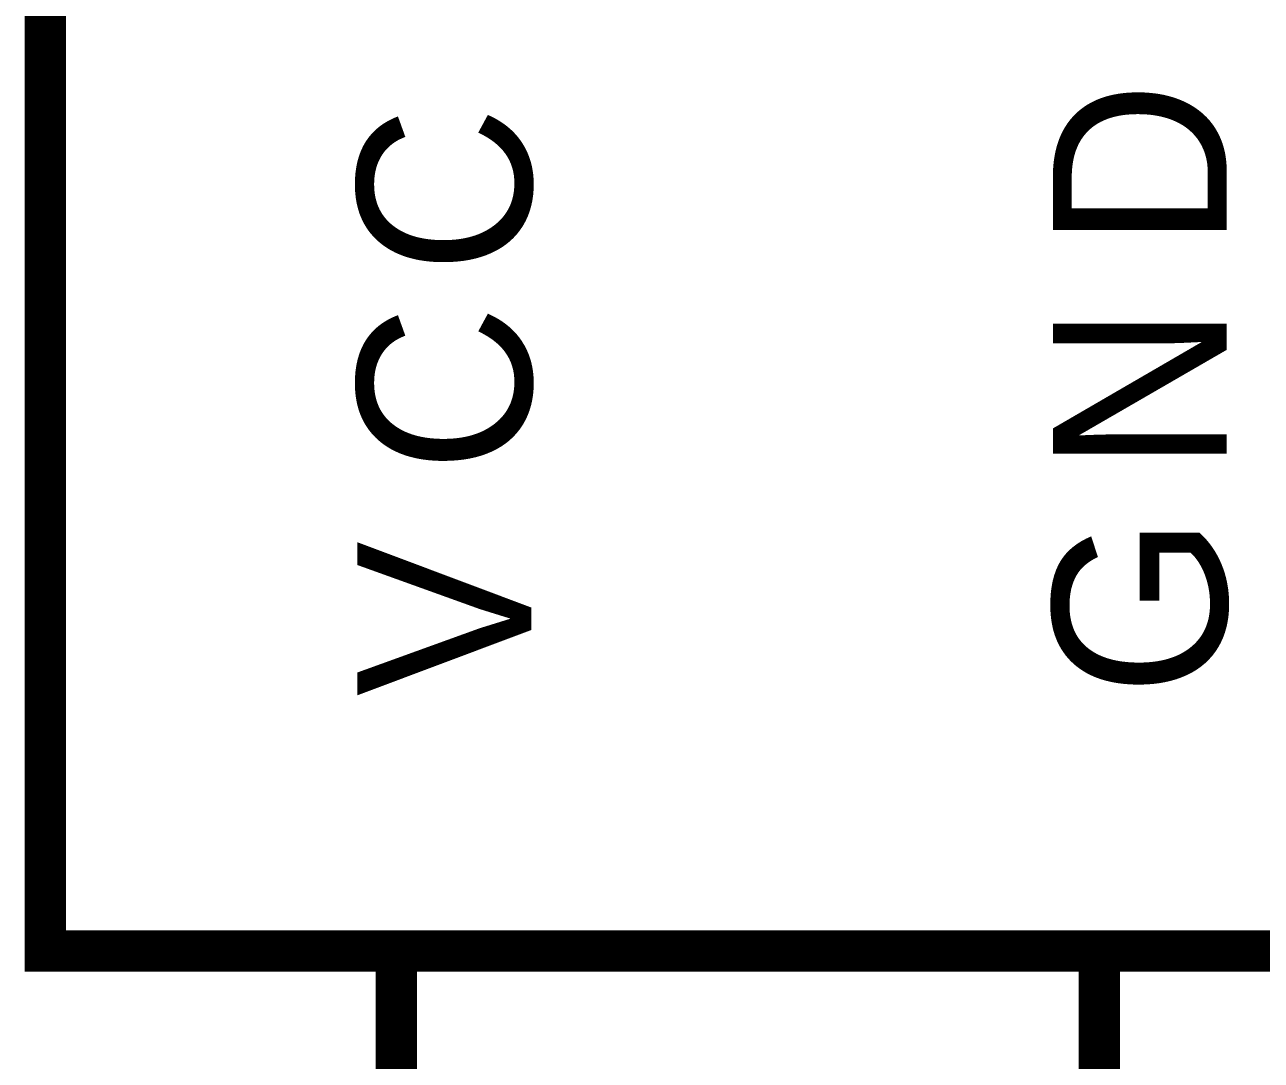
# Model space of a CAD drawing. Header units: inches. Extents: x 0 to 22.3, y 0 to 15.7.
# Drawn here: x 3.8942 to 4.2463, y 4.0689 to 4.3637 of the extents above; entities that cross this region are included whole.
import ezdxf

# ---------------------------------------------------------------- set-up
doc = ezdxf.new("R2010")
doc.units = ezdxf.units.IN
doc.header["$MEASUREMENT"] = 0
doc.layers.add('Sheet', color=255, linetype='Continuous')

msp = doc.modelspace()

# ---------------------------------------------------------------- linework, layer by layer
at = {"layer": 'Sheet'}
for points in [[(3.90011, 4.59994, 0.0118, 0.0118, 0), (4.5004, 4.59994, 0.0118, 0.0118, 0), (4.5004, 4.10003, 0.0118, 0.0118, 0), (3.90011, 4.10003, 0.0118, 0.0118, 0), (3.90011, 4.59994, 0.0118, 0.0118, 0)], [(3.90011, 4.59994, 0.0039, 0.0039, 0), (3.90011, 4.10003, 0.0039, 0.0039, 0), (4.5004, 4.10003, 0.0039, 0.0039, 0), (4.5004, 4.59994, 0.0039, 0.0039, 0), (3.90011, 4.59994, 0.0039, 0.0039, 0), (3.90011, 4.59994, 0.0039, 0.0039, 0)]]:
    msp.add_lwpolyline(points, format="xyseb", close=True, dxfattribs=at)
for points in [[(4.00001, 4.10003, 0.0118, 0.0118, 0), (4.00001, 4.00014, 0.0118, 0.0118, 0)], [(4.20026, 4.10003, 0.0118, 0.0118, 0), (4.20026, 4.00014, 0.0118, 0.0118, 0)]]:
    msp.add_lwpolyline(points, format="xyseb", dxfattribs=at)

# ---------------------------------------------------------------- texts
for s, p in [('D', (4.2365, 4.29982)), ('C', (4.03847, 4.29275)), ('C', (4.03847, 4.23617)), ('N', (4.2365, 4.23617)), ('G', (4.2365, 4.17252)), ('V', (4.03847, 4.17252))]:
    msp.add_text(s, height=0.0495, rotation=90, dxfattribs=at).set_placement(p)

doc.saveas('drawing.dxf')
